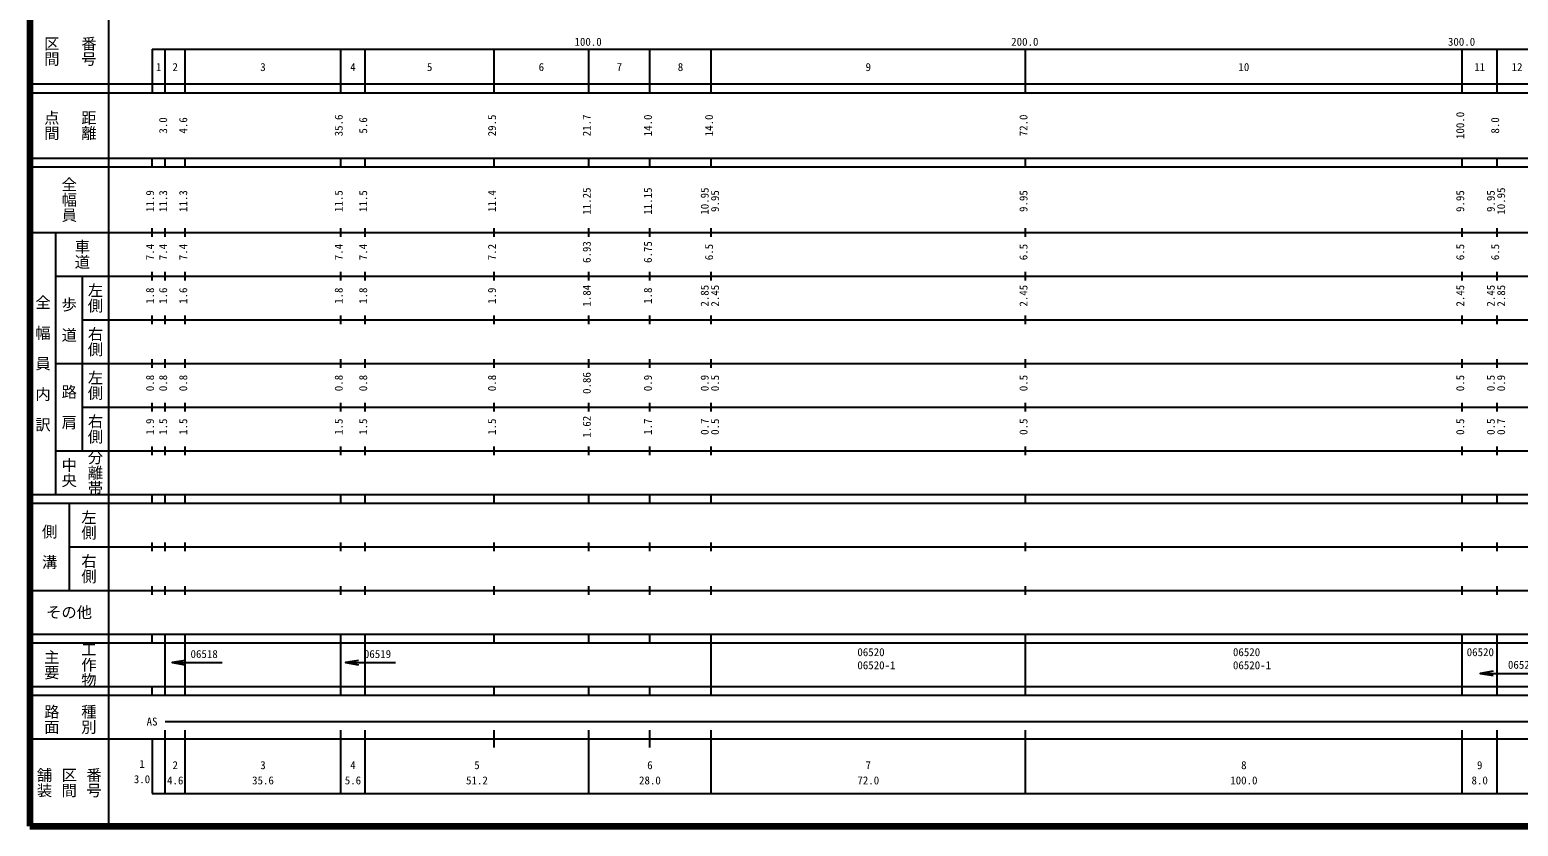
# Model space of a CAD drawing. Units: millimetres on the paper, enlarged 1000 times. Extents: x 40000 to 680000, y 20000 to 380000.
# Drawn here: x 40000 to 380824, y 20000 to 202409 of the extents above; entities that cross this region are included whole.
import ezdxf
from ezdxf.enums import TextEntityAlignment as Align

# ---------------------------------------------------------------- set-up
doc = ezdxf.new("R2010")
doc.units = ezdxf.units.MM
doc.header["$LTSCALE"] = 1000
doc.layers.add('M-TTL', color=2, linetype='Continuous', lineweight=140)
doc.layers.add('M-TTL-BAND', color=7, linetype='Continuous', lineweight=25)
doc.styles.add('@ＭＳ ゴシック', font='')
doc.styles.add('ＭＳ ゴシック', font='')
doc.styles.get('@ＭＳ ゴシック').set_extended_font_data('@MS Gothic')
doc.styles.get('ＭＳ ゴシック').set_extended_font_data('MS Gothic')

# ---------------------------------------------------------------- blocks, each defined once
blk = doc.blocks.new('open_arrow')
at = {"color": 0, "linetype": 'Continuous', "lineweight": -2}
blk.add_lwpolyline([(7.5, 1.25), (0, 0), (7.5, -1.25)], dxfattribs=at)

msp = doc.modelspace()

# ---------------------------------------------------------------- linework, layer by layer
at = {"layer": 'M-TTL'}
for p, q in [((40000, 380000), (40000, 20000)), ((40000, 20000), (680000, 20000))]:
    msp.add_line(p, q, dxfattribs=at)
at = {"layer": 'M-TTL-BAND'}
for p, q in [((58000, 370000), (58000, 20000)), ((68000, 198000), (579000, 198000)), ((68000, 198000), (68000, 188000)), ((71000, 188000), (71000, 198000)), ((75600, 188000), (75600, 198000)), ((111200, 188000), (111200, 198000)), ((116800, 188000), (116800, 198000)), ((146300, 188000), (146300, 198000)), ((168000, 188000), (168000, 198000)), ((182000, 188000), (182000, 198000)), ((196000, 188000), (196000, 198000)), ((268000, 188000), (268000, 198000)), ((368000, 188000), (368000, 198000)), ((376000, 188000), (376000, 198000)), ((40000, 190000), (579000, 190000)), ((40000, 188000), (579000, 188000)), ((40000, 173000), (579000, 173000)), ((40000, 171000), (579000, 171000)), ((68000, 171000), (68000, 173000)), ((71000, 171000), (71000, 173000)), ((75600, 171000), (75600, 173000)), ((111200, 171000), (111200, 173000)), ((116800, 171000), (116800, 173000)), ((146300, 171000), (146300, 173000)), ((168000, 171000), (168000, 173000)), ((182000, 171000), (182000, 173000)), ((196000, 171000), (196000, 173000)), ((268000, 171000), (268000, 173000)), ((368000, 171000), (368000, 173000)), ((376000, 171000), (376000, 173000)), ((68000, 155000), (68000, 157000)), ((71000, 155000), (71000, 157000)), ((75600, 155000), (75600, 157000)), ((111200, 155000), (111200, 157000)), ((116800, 155000), (116800, 157000)), ((146300, 155000), (146300, 157000)), ((168000, 155000), (168000, 157000)), ((182000, 155000), (182000, 157000)), ((196000, 155000), (196000, 157000)), ((268000, 155000), (268000, 157000)), ((368000, 155000), (368000, 157000)), ((376000, 155000), (376000, 157000)), ((40000, 156000), (579000, 156000)), ((46000, 96000), (46000, 156000)), ((68000, 145000), (68000, 147000)), ((71000, 145000), (71000, 147000)), ((75600, 145000), (75600, 147000)), ((111200, 145000), (111200, 147000)), ((116800, 145000), (116800, 147000)), ((146300, 145000), (146300, 147000)), ((168000, 145000), (168000, 147000)), ((182000, 145000), (182000, 147000)), ((196000, 145000), (196000, 147000)), ((268000, 145000), (268000, 147000)), ((368000, 145000), (368000, 147000)), ((376000, 145000), (376000, 147000)), ((46000, 146000), (579000, 146000)), ((52000, 146000), (52000, 106000)), ((68000, 135000), (68000, 137000)), ((71000, 135000), (71000, 137000)), ((75600, 135000), (75600, 137000)), ((111200, 135000), (111200, 137000)), ((116800, 135000), (116800, 137000)), ((146300, 135000), (146300, 137000)), ((168000, 135000), (168000, 137000)), ((182000, 135000), (182000, 137000)), ((196000, 135000), (196000, 137000)), ((268000, 135000), (268000, 137000)), ((368000, 135000), (368000, 137000)), ((376000, 135000), (376000, 137000)), ((52000, 136000), (579000, 136000)), ((68000, 125000), (68000, 127000)), ((71000, 125000), (71000, 127000)), ((75600, 125000), (75600, 127000)), ((111200, 125000), (111200, 127000)), ((116800, 125000), (116800, 127000)), ((146300, 125000), (146300, 127000)), ((168000, 125000), (168000, 127000)), ((182000, 125000), (182000, 127000)), ((196000, 125000), (196000, 127000)), ((268000, 125000), (268000, 127000)), ((368000, 125000), (368000, 127000)), ((376000, 125000), (376000, 127000)), ((46000, 126000), (579000, 126000)), ((52000, 116000), (579000, 116000)), ((68000, 115000), (68000, 117000)), ((71000, 115000), (71000, 117000)), ((75600, 115000), (75600, 117000)), ((111200, 115000), (111200, 117000)), ((116800, 115000), (116800, 117000)), ((146300, 115000), (146300, 117000)), ((168000, 115000), (168000, 117000)), ((182000, 115000), (182000, 117000)), ((196000, 115000), (196000, 117000)), ((268000, 115000), (268000, 117000)), ((368000, 115000), (368000, 117000)), ((376000, 115000), (376000, 117000)), ((46000, 106000), (579000, 106000)), ((68000, 105000), (68000, 107000)), ((71000, 105000), (71000, 107000)), ((75600, 105000), (75600, 107000)), ((111200, 105000), (111200, 107000)), ((116800, 105000), (116800, 107000)), ((146300, 105000), (146300, 107000)), ((168000, 105000), (168000, 107000)), ((182000, 105000), (182000, 107000)), ((196000, 105000), (196000, 107000)), ((268000, 105000), (268000, 107000)), ((368000, 105000), (368000, 107000)), ((376000, 105000), (376000, 107000)), ((40000, 96000), (579000, 96000)), ((68000, 94000), (68000, 96000)), ((71000, 94000), (71000, 96000)), ((75600, 94000), (75600, 96000)), ((111200, 94000), (111200, 96000)), ((116800, 94000), (116800, 96000)), ((146300, 94000), (146300, 96000)), ((168000, 94000), (168000, 96000)), ((182000, 94000), (182000, 96000)), ((196000, 94000), (196000, 96000)), ((268000, 94000), (268000, 96000)), ((368000, 94000), (368000, 96000)), ((376000, 94000), (376000, 96000)), ((40000, 94000), (579000, 94000)), ((49000, 94000), (49000, 74000)), ((49000, 84000), (579000, 84000)), ((68000, 83000), (68000, 85000)), ((71000, 83000), (71000, 85000)), ((75600, 83000), (75600, 85000)), ((111200, 83000), (111200, 85000)), ((116800, 83000), (116800, 85000)), ((146300, 83000), (146300, 85000)), ((168000, 83000), (168000, 85000)), ((182000, 83000), (182000, 85000)), ((196000, 83000), (196000, 85000)), ((268000, 83000), (268000, 85000)), ((368000, 83000), (368000, 85000)), ((376000, 83000), (376000, 85000)), ((68000, 73000), (68000, 75000)), ((71000, 73000), (71000, 75000)), ((75600, 73000), (75600, 75000)), ((111200, 73000), (111200, 75000)), ((116800, 73000), (116800, 75000)), ((146300, 73000), (146300, 75000)), ((168000, 73000), (168000, 75000)), ((182000, 73000), (182000, 75000)), ((196000, 73000), (196000, 75000)), ((268000, 73000), (268000, 75000)), ((368000, 73000), (368000, 75000)), ((376000, 73000), (376000, 75000)), ((40000, 74000), (579000, 74000)), ((40000, 64000), (579000, 64000)), ((40000, 62000), (579000, 62000)), ((68000, 62000), (68000, 64000)), ((71000, 62000), (71000, 64000)), ((71000, 52000), (71000, 62000)), ((75600, 62000), (75600, 64000)), ((75600, 52000), (75600, 62000)), ((111200, 62000), (111200, 64000)), ((111200, 52000), (111200, 62000)), ((116800, 62000), (116800, 64000)), ((116800, 52000), (116800, 62000)), ((146300, 62000), (146300, 64000)), ((168000, 62000), (168000, 64000)), ((182000, 62000), (182000, 64000)), ((196000, 62000), (196000, 64000)), ((196000, 52000), (196000, 62000)), ((268000, 62000), (268000, 64000)), ((268000, 52000), (268000, 62000)), ((268000, 52000), (268000, 62000)), ((368000, 62000), (368000, 64000)), ((368000, 52000), (368000, 62000)), ((368000, 52000), (368000, 62000)), ((376000, 62000), (376000, 64000)), ((376000, 52000), (376000, 62000)), ((72601, 57472), (84059, 57472)), ((112296, 57472), (123755, 57472)), ((372087, 55005), (388218, 55005)), ((40000, 52000), (579000, 52000)), ((68000, 50000), (68000, 52000)), ((71000, 50000), (71000, 52000)), ((75600, 50000), (75600, 52000)), ((111200, 50000), (111200, 52000)), ((116800, 50000), (116800, 52000)), ((146300, 50000), (146300, 52000)), ((168000, 50000), (168000, 52000)), ((182000, 50000), (182000, 52000)), ((196000, 50000), (196000, 52000)), ((268000, 50000), (268000, 52000)), ((368000, 50000), (368000, 52000)), ((376000, 50000), (376000, 52000)), ((40000, 50000), (579000, 50000)), ((71000, 44000), (565000, 44000)), ((71000, 27500), (71000, 42000)), ((75600, 27500), (75600, 42000)), ((111200, 27500), (111200, 42000)), ((116800, 27500), (116800, 42000)), ((146300, 38000), (146300, 42000)), ((168000, 27500), (168000, 42000)), ((182000, 38000), (182000, 42000)), ((196000, 27500), (196000, 42000)), ((268000, 27500), (268000, 42000)), ((368000, 27500), (368000, 42000)), ((376000, 27500), (376000, 42000)), ((40000, 40000), (579000, 40000)), ((68000, 40000), (68000, 27500)), ((68000, 27500), (579000, 27500))]:
    msp.add_line(p, q, dxfattribs=at)

# ---------------------------------------------------------------- block references
at = {"layer": 'M-TTL-BAND', "xscale": 400, "yscale": 400}
for p in [(72601, 57472), (112296, 57472), (372087, 55005)]:
    msp.add_blockref('open_arrow', p, dxfattribs=at)

# ---------------------------------------------------------------- texts
at = {"layer": 'M-TTL-BAND', "style": '@ＭＳ ゴシック'}
for s, p in [('区間', (45000, 197500)), ('番号', (53500, 197500)), ('点間', (45000, 180500)), ('距離', (53500, 180500)), ('全幅員', (49000, 163500)), ('車道', (52000, 151000)), ('左側', (55000, 141000)), ('全\u3000幅\u3000員\u3000内\u3000訳', (43000, 126000)), ('歩\u3000道', (49000, 136000)), ('右側', (55000, 131000)), ('左側', (55000, 121000)), ('路\u3000肩', (49000, 116000)), ('右側', (55000, 111000)), ('分離帯', (55000, 101000)), ('中央', (49000, 101000)), ('左側', (53500, 89000)), ('側\u3000溝', (44500, 84000)), ('右側', (53500, 79000)), ('工作物', (53500, 57000)), ('主要', (45000, 57000)), ('路面', (45000, 44500)), ('種別', (53500, 44500)), ('舗装', (43333, 30000)), ('区間', (49000, 30000)), ('番号', (54667, 30000))]:
    msp.add_text(s, height=2566, rotation=270, dxfattribs=at).set_placement(p, align=Align.MIDDLE_CENTER)
at = {"layer": 'M-TTL-BAND', "style": 'ＭＳ ゴシック'}
for s, p in [('100.0', (167844, 198195)), ('200.0', (267844, 198195)), ('300.0', (367844, 198195)), ('1', (69500, 192405)), ('2', (73300, 192405)), ('3', (93400, 192405)), ('4', (114000, 192405)), ('5', (131550, 192405)), ('6', (157150, 192405)), ('7', (175000, 192405)), ('8', (189000, 192405)), ('9', (232000, 192405)), ('10', (318000, 192405)), ('11', (372000, 192405)), ('12', (380550, 192405)), ('AS', (68000, 42500)), ('1', (65695, 32795)), ('2', (73300, 32523)), ('3', (93400, 32523)), ('4', (114000, 32523)), ('5', (142400, 32523)), ('6', (182000, 32523)), ('7', (232000, 32523)), ('8', (318000, 32523)), ('9', (372000, 32523)), ('3.0', (65695, 29305)), ('4.6', (73300, 29033)), ('35.6', (93400, 29033)), ('5.6', (114000, 29033)), ('51.2', (142400, 29033)), ('28.0', (182000, 29033)), ('72.0', (232000, 29033)), ('100.0', (318000, 29033)), ('8.0', (372000, 29033))]:
    msp.add_text(s, height=1833, dxfattribs=at).set_placement(p, align=Align.BOTTOM_CENTER)
for s, p in [('3.0', (72000, 180500)), ('4.6', (76600, 180500)), ('35.6', (112200, 180500)), ('5.6', (117800, 180500)), ('29.5', (147300, 180500)), ('21.7', (169000, 180500)), ('14.0', (183000, 180500)), ('14.0', (197000, 180500)), ('72.0', (269000, 180500)), ('100.0', (369000, 180500)), ('8.0', (377000, 180500)), ('11.9', (69000, 163174)), ('11.3', (72000, 163174)), ('11.3', (76600, 163174)), ('11.5', (112200, 163174)), ('11.5', (117800, 163174)), ('11.4', (147300, 163174)), ('11.25', (169000, 163174)), ('11.15', (183000, 163174)), ('10.95', (196000, 163174)), ('9.95', (198370, 163174)), ('9.95', (269000, 163174)), ('9.95', (369000, 163174)), ('9.95', (376000, 163174)), ('10.95', (378370, 163174)), ('6.93', (169000, 151500)), ('6.75', (183000, 151500)), ('7.4', (69000, 151500)), ('7.4', (72000, 151500)), ('7.4', (76600, 151500)), ('7.4', (112200, 151500)), ('7.4', (117800, 151500)), ('7.2', (147300, 151500)), ('6.5', (197000, 151500)), ('6.5', (269000, 151500)), ('6.5', (369000, 151500)), ('6.5', (377000, 151500)), ('1.8', (69000, 141500)), ('1.6', (72000, 141500)), ('1.6', (76600, 141500)), ('1.8', (112200, 141500)), ('1.8', (117800, 141500)), ('1.9', (147300, 141500)), ('1.84', (169000, 141500)), ('1.8', (183000, 141500)), ('2.85', (196000, 141500)), ('2.45', (198370, 141500)), ('2.45', (269000, 141500)), ('2.45', (369000, 141500)), ('2.45', (376000, 141500)), ('2.85', (378370, 141500)), ('0.8', (69000, 121500)), ('0.8', (72000, 121500)), ('0.8', (76600, 121500)), ('0.8', (112200, 121500)), ('0.8', (117800, 121500)), ('0.8', (147300, 121500)), ('0.86', (169000, 121500)), ('0.9', (183000, 121500)), ('0.9', (196000, 121500)), ('0.5', (198370, 121500)), ('0.5', (269000, 121500)), ('0.5', (369000, 121500)), ('0.5', (376000, 121500)), ('0.9', (378370, 121500)), ('1.9', (69000, 111500)), ('1.5', (72000, 111500)), ('1.5', (76600, 111500)), ('1.5', (112200, 111500)), ('1.5', (117800, 111500)), ('1.5', (147300, 111500)), ('1.62', (169000, 111500)), ('1.7', (183000, 111500)), ('0.7', (196000, 111500)), ('0.5', (198370, 111500)), ('0.5', (269000, 111500)), ('0.5', (369000, 111500)), ('0.5', (376000, 111500)), ('0.7', (378370, 111500))]:
    msp.add_text(s, height=1833, rotation=90, dxfattribs=at).set_placement(p, align=Align.BOTTOM_CENTER)
msp.add_text('その他', height=2566, dxfattribs=at).set_placement((49000, 69000), align=Align.MIDDLE_CENTER)
for s, p in [('06518', (76809, 57972)), ('06519', (116505, 57972)), ('06520', (229500, 58405)), ('06520', (315500, 58405)), ('06520', (369023, 58405)), ('06520-1', (229500, 55405)), ('06520-1', (315500, 55405)), ('06520-1', (378468, 55505))]:
    msp.add_text(s, height=1833, dxfattribs=at).set_placement(p, align=Align.BOTTOM_LEFT)

doc.saveas('drawing.dxf')
